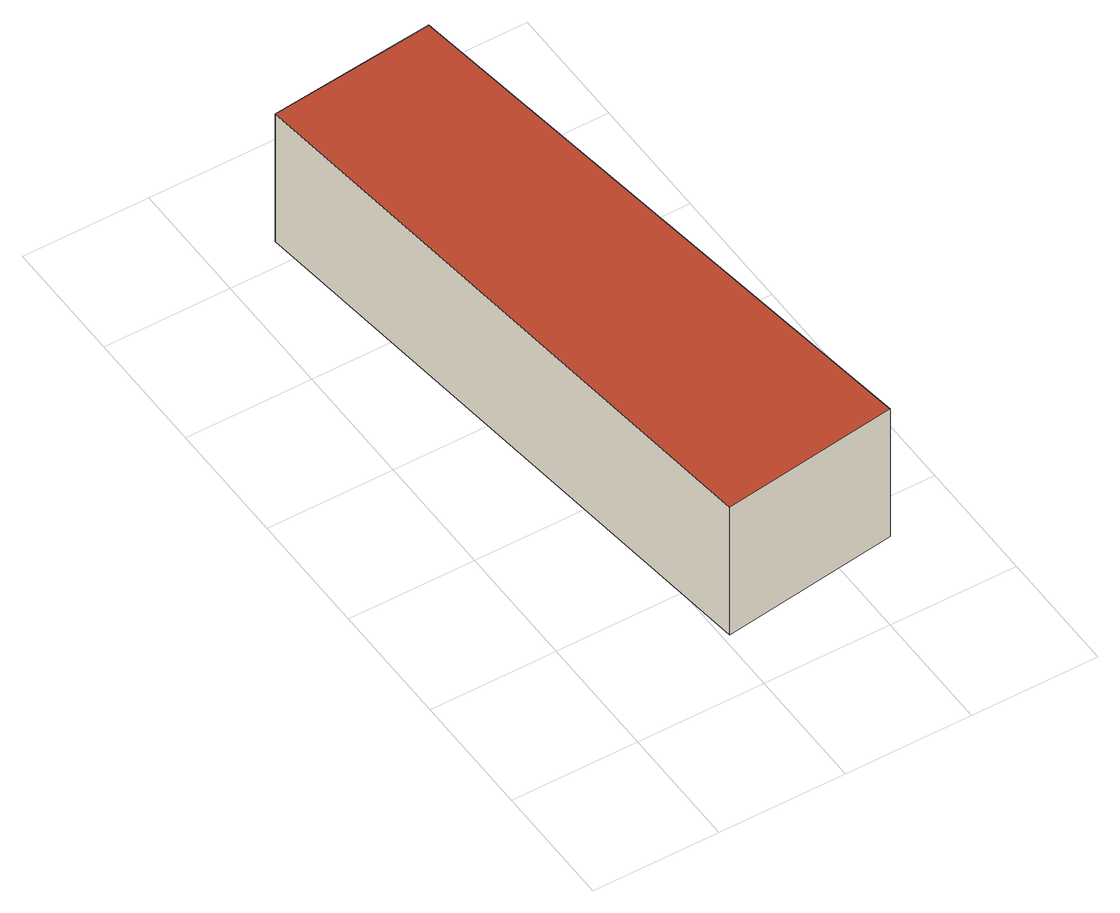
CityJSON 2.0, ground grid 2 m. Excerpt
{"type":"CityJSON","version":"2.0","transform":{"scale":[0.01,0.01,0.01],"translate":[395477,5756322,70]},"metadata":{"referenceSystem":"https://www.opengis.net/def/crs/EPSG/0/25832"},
"CityObjects":{
"building1":{"type":"Building","attributes":{"Gemeindeschluessel":"05515000","Geometrietyp2DReferenz":"3000","function":"31001_2700","roofType":"1000","measuredHeight":2.43},"geometry":[{"type":"Solid","lod":"2","boundaries":[[[[0,1,2,3]],[[4,5,1,0]],[[6,7,5,4]],[[3,2,7,6]],[[4,0,3,6]],[[1,5,7,2]]]],"semantics":{"surfaces":[{"type":"WallSurface"},{"type":"RoofSurface"},{"type":"GroundSurface"}],"values":[[0,0,0,0,1,2]]}}]}
},
"vertices":[
[359,1068,275],[359,1068,31],[98,1041,31],[98,1041,275],[489,137,275],[489,137,31],[211,100,275],[211,100,31]
]}
